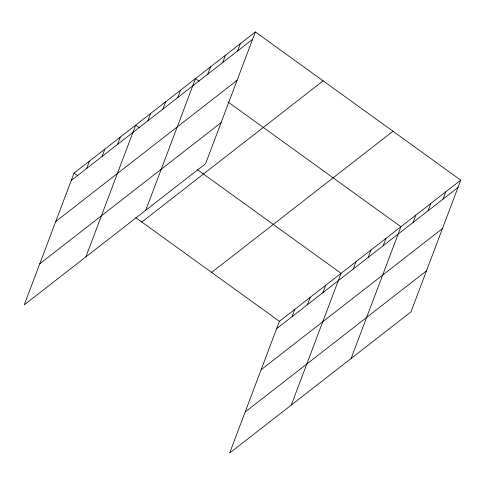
<?xml version="1.0" encoding="UTF-8"?>
<svg xmlns="http://www.w3.org/2000/svg" width="485" height="485" viewBox="0 0 485 485"><rect width="100%" height="100%" fill="white"/><g stroke="black" fill="none" stroke-linecap="round" stroke-linejoin="round"><path stroke-width="0.73" d="M255.371 31.943L74.029 173.109L24.25 304.847L205.591 163.675L255.371 31.943L460.75 180.153L410.971 311.891L229.629 453.057L279.409 321.325L460.75 180.153M86.663 168.459L89.44 161.111M102.08 156.461L104.857 149.113M117.491 144.463L120.268 137.109M85.906 256.85L135.685 125.112L139.347 127.755M147.864 120.82L150.647 113.466M162.827 109.167L165.603 101.82M177.789 97.521L180.565 90.174M145.749 210.26L195.528 78.528L199.189 81.171M207.707 74.229L210.484 66.881M222.67 62.583L225.446 55.235M237.632 50.937L240.408 43.589M292.049 316.675L294.825 309.327M307.46 304.677L310.236 297.323M322.877 292.679L325.653 285.325M291.285 405.06L341.064 273.328L197.353 169.617M353.25 269.029L356.026 261.682M368.212 257.383L370.989 250.036M383.168 245.737L385.945 238.39M351.128 358.476L400.907 226.744L227.889 101.88M413.093 222.445L415.869 215.097M428.049 210.799L430.832 203.451M443.011 199.153L445.788 191.799M71.253 180.462L252.588 39.291M55.739 221.506L237.08 80.34M39.758 263.798L221.099 122.626M141.802 222.021L323.143 80.85M211.636 272.412L392.971 131.247M276.632 328.672L457.973 187.507M261.124 369.722L442.459 228.55M245.143 412.014L426.485 270.842M74.029 173.109L77.691 175.752M135.697 217.613L279.409 321.325"/></g></svg>
